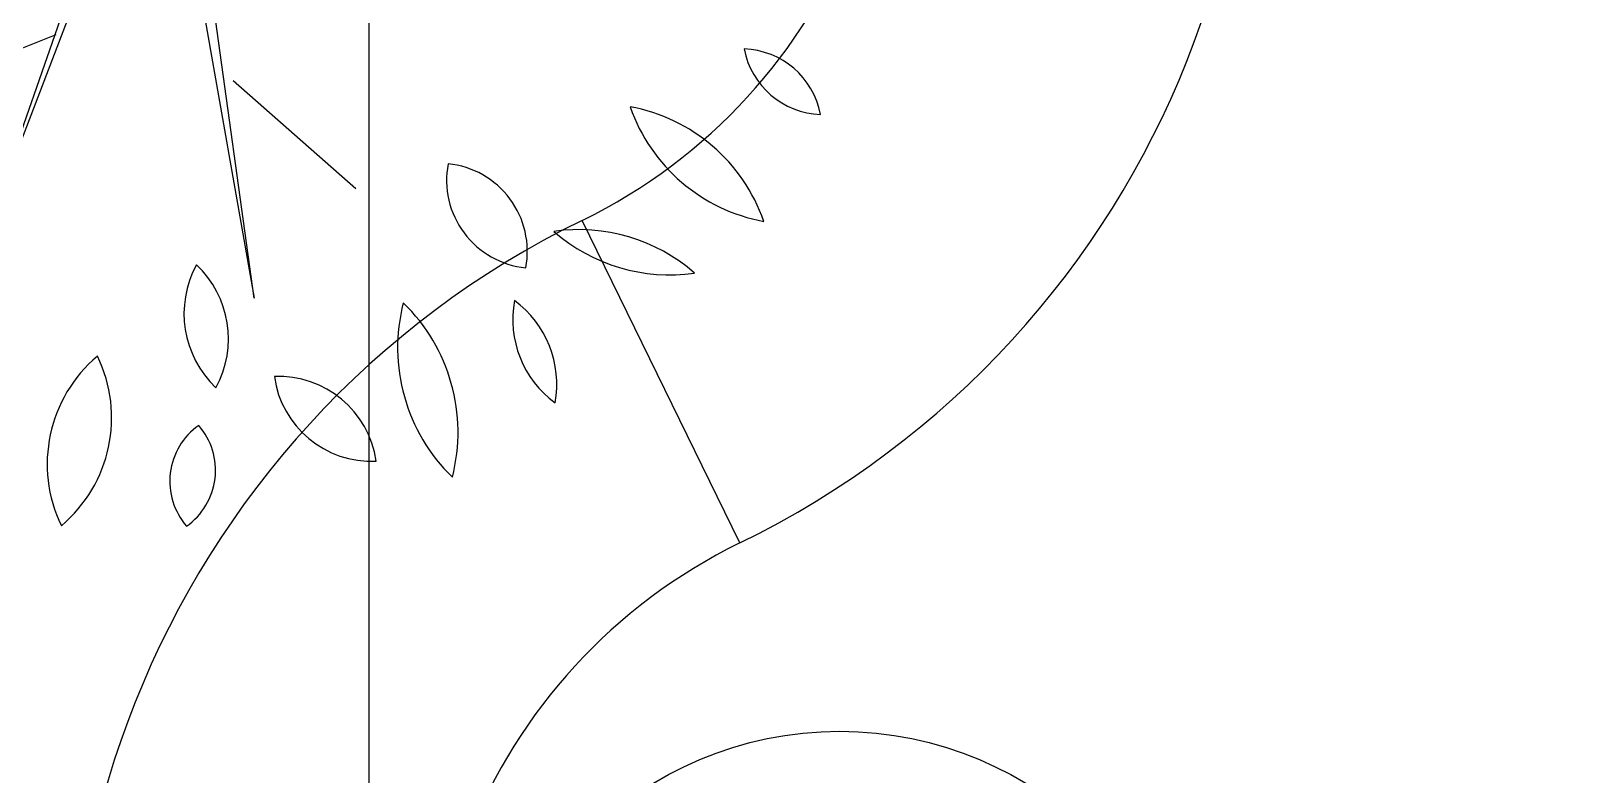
# Model space of a CAD drawing. Header units: millimetres. Extents: x -1030105 to 906887, y -616134 to 1220667.
# Drawn here: x -83207 to -80826, y 528141 to 529281 of the extents above; entities that cross this region are included whole.
import ezdxf
from ezdxf.enums import TextEntityAlignment as Align

# ---------------------------------------------------------------- set-up
doc = ezdxf.new("R2010")
doc.units = ezdxf.units.MM
doc.header["$MEASUREMENT"] = 0
doc.linetypes.add('CENTER', pattern=[2, 1.25, -0.25, 0.25, -0.25])
doc.linetypes.add('DASH', pattern=[0.35, 0.25, -0.1])
doc.layers.add('A-Furniture', color=143, linetype='Continuous')
doc.layers.add('A-Tree', color=98, linetype='Continuous')
doc.styles.add('Arial_Bold', font='arialbd.ttf')

# ---------------------------------------------------------------- blocks, each defined once
blk = doc.blocks.new('FUR')
at = {"layer": 'A-Furniture'}
for points in [[(-37425.34854461934, 5199.751997105312), (-37666.68184988794, 5693.97688090615)], [(-37425.34854461916, 5199.751997105079), (-37666.68184990797, 5693.976880896487)]]:
    blk.add_lwpolyline(points, dxfattribs=at)
blk.add_circle((-37272.57469195436, 4361.311750267399), 549.9999999999999, dxfattribs=at)
for centre, radius, start, end in [((-38038.13163992541, 6454.666455367231), 1396.536222032393, 296.0265653359671, 105.0505260637303), ((-38038.13163992541, 6454.666455367231), 846.5362220323933, 296.0265653359671, 105.0505260637303), ((-37053.89875463257, 4439.062422618968), 1396.536222032393, 116.02656532851, 285.0505260564229), ((-37053.89875463257, 4439.062422618968), 846.5362220323933, 116.02656532851, 285.0505260564229)]:
    blk.add_arc(centre, radius, start, end, dxfattribs=at)
at = {"layer": 'A-Furniture', "color": 8, "linetype": 'DASH', "ltscale": 50}
blk.add_open_spline([(-56447.03599999993, -6097.049467972713), (-55194.80878073322, -4879.432741814177), (-50278.88373038909, -2284.573604768259), (-42421.47772418463, -5454.796933513135), (-32732.45049999998, -11254.02927138517), (-23301.95049999998, -9202.029271385167), (-18023.95049999998, -504.5292713851668), (-16595.45049999998, 8921.470728614833), (-19600.32320915881, 15918.27845925349), (-21321.18391267408, 18705.60147339047), (-21789.72381129679, 19344.96383619693)], degree=3, knots=[32574.7262056019, 32574.7262056019, 32574.7262056019, 32574.7262056019, 37697.74124470179, 48060.13185932349, 55585.25195803288, 69452.98974218499, 76151.42226405158, 84447.8370469563, 94470.7732435007, 98031.73488863441, 98031.73488863441, 98031.73488863441, 98031.73488863441], dxfattribs=at)
blk = doc.blocks.new('12PPLT11')
at = {"color": 0, "linetype": 'ByBlock'}
for p, q in [((0.1635491677220671, 0.1290376219713494), (0.1940385843887569, 0.2310631219712889)), ((0.001638084388794425, 0.003557955304671623), (0.2865970843887453, 0.200572705304694)), ((0.2865970843887453, 0.200572705304694), (0.005156084388772797, 0.02114853863798771)), ((0.3276405010553916, 0.02466662197130631), (0.001638084388794425, 0.003557955304671623)), ((0.03330016772201816, -0.0034782946952987), (0.3276405010553916, 0.02466662197130631)), ((0.1846572510553486, 0.01176687197136062), (0.3019243343886799, -0.0996402946953765))]:
    blk.add_line(p, q, dxfattribs=at)
for centre, radius, start, end in [((0.05434758438878617, 0.4430904553046844), 0.05243733333333332, 125.4093320015279, 202.7100879987564), ((-0.024407165611251, 0.4655842053046513), 0.05243733333333332, 305.409332001528, 22.71008799875637), ((0.1814316677221086, 0.3992276219713347), 0.1137750833333333, 133.8116859996644, 194.3077339994046), ((-0.007579748944635867, 0.4532126219713177), 0.1137750833333333, 313.8116859996644, 14.3077339994046), ((0.2617562510554379, 0.4217917886380178), 0.1143496666666667, 163.4642289982347, 212.7905639989496), ((0.05600716772210035, 0.3924089553046883), 0.1143496666666667, 343.4642289982347, 32.79056399894964), ((0.200975001055447, 0.4205376219713344), 0.0671975, 284.1003569999932, 348.4650159990404), ((0.2831860843887171, 0.3419275386379752), 0.0671975, 104.1003569999932, 168.4650159990404), ((0.3598354177220173, 0.250708288638009), 0.1178019166666666, 100.3005050002654, 160.4476489979855), ((0.2277621677220623, 0.40603612197134), 0.1178019166666666, 280.3005050002654, 340.4476489979855), ((0.2086239177220932, 0.2974604553047016), 0.05733175, 103.8913860003663, 198.9039470001594), ((0.1406201677220906, 0.3345408719713419), 0.05733175, 283.8913860003663, 18.90394700015941), ((0.3845051677220681, 0.2631555386379887), 0.06404974999999999, 122.5817349989141, 207.1799880000926), ((0.2930371677221117, 0.2878682053046759), 0.06404974999999999, 302.5817349989142, 27.17998800009267), ((0.4176426677220206, 0.1840275386380199), 0.04460749999999999, 59.98145399876235, 155.6675900021344), ((0.399313917722111, 0.2410311219713037), 0.04460749999999999, 239.9814539987623, 335.6675900021344), ((0.3454191677220635, 0.1362267886379982), 0.06633966666666666, 86.02821899989966, 161.3697620011935), ((0.2871507510553784, 0.2235999553046781), 0.06633966666666666, 266.0282189998997, 341.3697620011936), ((0.4344767510553993, 0.0653373719713386), 0.09187275, 64.73526299976963, 140.5781150001319), ((0.4027173343887398, 0.2067636219713336), 0.09187275, 244.7352629997696, 320.5781150001318)]:
    blk.add_arc(centre, radius, start, end, dxfattribs=at)
blk = doc.blocks.new('CÂY')
at = {"layer": 'A-Tree', "color": 8, "ltscale": 10, "xscale": 2352, "yscale": 2352, "zscale": 2352, "rotation": 245.3310340575377}
blk.add_blockref('12PPLT11', (6180.435288117937, 20569.83162289637), dxfattribs=at)
blk = doc.blocks.new('BỐ TRÍ LAY OUT')
at = {"layer": 'A-Furniture', "color": 3}
for name, p in [('CÂY', (4286.75486311756, 4469.288343299762)), ('FUR', (48783.7433631176, 18654.71482977469))]:
    blk.add_blockref(name, p, dxfattribs=at)
blk = doc.blocks.new('*U1487')
at = {"color": 8, "linetype": 'CENTER', "ltscale": 500}
blk.add_line((-6401.947800033063, 7821.122373916886), (-6401.947800033064, 8224.897619178022), dxfattribs=at)
at = {"style": 'Arial_Bold'}
blk.add_attdef('TRUC', text='', height=2.5, dxfattribs=at).set_placement((-6401.947800032925, 7811.817619178007), align=Align.MIDDLE_CENTER)
blk = doc.blocks.new('TRỤC')
at = {"color": 0, "xscale": 199.9999999999901, "yscale": 199.9999999999901, "zscale": 199.9999999999901}
blk.add_blockref('*U1487', (1299289.560006554, -1575802.327948784), dxfattribs=at)
blk = doc.blocks.new('KIẾN TRÚC')
h = blk.add_hatch(color=9)
h.dxf.hatch_style = 1
edge = h.paths.add_edge_path(flags=16)
edge.add_line((62281.95049999998, 27412.02927138517), (55232.82389649404, 27412.02927138505))
edge.add_arc((32545.50878812408, 30716.66293956665), 22926.72829924391, 284.53695158247865, 351.7125813344091, ccw=False)
edge.add_line((38300.21700792988, 8523.911784915952), (13217.51784992669, 8523.911784910597))
edge.add_arc((23753.10182550838, 24110.84943410289), 18813.58963585476, 227.7677182561868, 235.9442986410003, ccw=False)
edge.add_arc((7788.819823088517, 12733.3910908635), 4187.039666959467, 236.0590124962323, 322.4360737019827, ccw=False)
edge.add_arc((13873.5970987339, 18503.25729619298), 12505.26566685072, 190.8327360748526, 227.6605687844487, ccw=False)
edge.add_arc((25477.52443721271, 20792.18331255531), 24332.69085544715, 180.6832153365221, 190.991126688788, ccw=False)
edge.add_arc((3282.93561756362, 20557.21277457592), 2137.084471138149, 101.08076224722828, 181.479400931386, ccw=False)
edge.add_line((2872.204064266523, 22654.45611475036), (4986.06665855035, 23013.11448664329))
edge.add_arc((28039.69241930227, 24288.4119512235), 23088.87273861522, 153.2014320220877, 183.1663029992741, ccw=False)
edge.add_arc((10232.26976538847, 40544.64471371844), 6483.106001901682, 182.8401094538115, 244.3962742115525, ccw=False)
edge.add_arc((-6425.00274742386, 39970.86676714511), 10185.26120742048, 1.420812516492314, 26.70695635716553)
edge.add_arc((10590.58143904217, 49414.25633883046), 9292.69259551461, 144.7133172211654, 211.5754885360199, ccw=False)
edge.add_arc((-12326.15115191392, 64090.21360378864), 17935.64217367859, 328.7375359512051, 356.1899532233969)
edge.add_arc((16735.32676788772, 62308.59922571364), 11181.04393981935, 84.1243873636841, 176.9761863570094, ccw=False)
edge.add_arc((20708.98128665387, 99752.52490135818), 26473.21942281876, 263.8653720447036, 288.4869561324928)
edge.add_arc((35667.35201082098, 54479.70646712999), 21207.13938727637, 73.35106851793267, 108.03023985438841, ccw=False)
edge.add_arc((44765.46109434243, 84516.17499720305), 10177.42256554817, 252.7258710955127, 285.7130125077479)
edge.add_arc((49658.99676799333, 68415.98596348311), 6655.601145545619, 49.49953772748103, 108.7311152981473, ccw=False)
edge.add_arc((48035.04809900769, 66009.84854850778), 9545.540963997893, -2.328829575281418, 51.46764420018991, ccw=False)
edge.add_line((57572.70516659174, 65621.96975748474), (49483.50000000001, 65623.9117849106))
edge.add_line((49483.50000000001, 65623.9117849106), (62281.95049999965, 65623.9117849191))
edge.add_line((62281.95049999965, 65623.9117849191), (62281.95049999998, 27412.02927138517))
h.paths.add_polyline_path([(0, 77895.5), (64428.50000000001, 77895.5), (64428.50000000001, -0.577250000089407), (-1.792749999687658, 0.577250000089407)])
at = {"color": 3}
blk.add_blockref('TRỤC', (5188.757962470409, 8718.304113260703), dxfattribs=at)

msp = doc.modelspace()

# ---------------------------------------------------------------- block references
at = {"color": 3}
for name, p in [('KIẾN TRÚC', (-106778.5, 495876.5)), ('BỐ TRÍ LAY OUT', (-93480.29286311776, 504642.1131132607))]:
    msp.add_blockref(name, p, dxfattribs=at)

doc.saveas('drawing.dxf')
